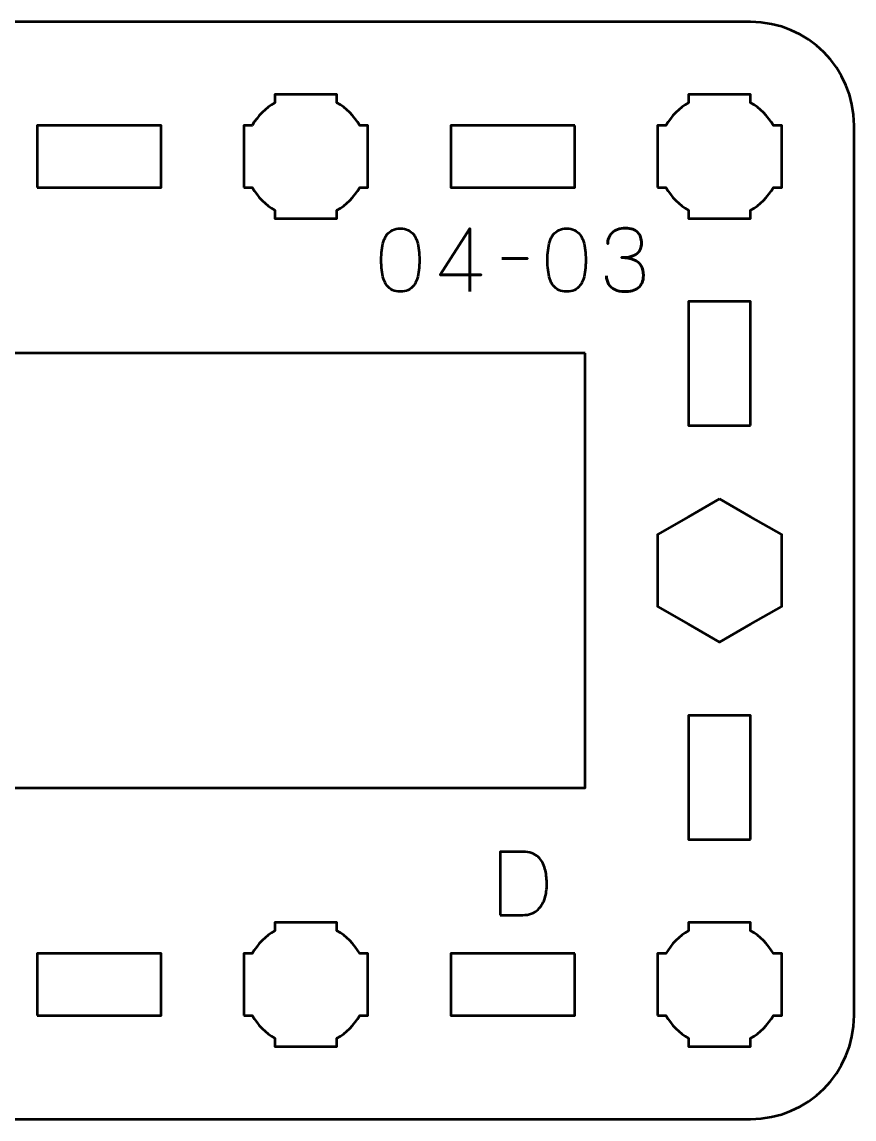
# Model space of a CAD drawing. Header units: centimetres. Extents: x -34.2 to 13.2, y -23.5 to -6.2.
# Drawn here: x -30.87 to -26.85, y -17.5 to -12.2 of the extents above; entities that cross this region are included whole.
import ezdxf

# ---------------------------------------------------------------- set-up
doc = ezdxf.new("R2010")
doc.units = ezdxf.units.CM
doc.header["$MEASUREMENT"] = 0
doc.layers.add('Layer 1', color=7, linetype='Continuous')

msp = doc.modelspace()

# ---------------------------------------------------------------- linework, layer by layer
at = {"layer": 'Layer 1', "lineweight": 53}
for points, knots in [([(-26.84993, -17.00009), (-26.85001, -17.27715), (-27.07308, -17.50003), (-27.35003, -17.50003), (-27.35003, -17.50003), (-30.11662, -17.50003), (-30.88324, -17.50003), (-33.64983, -17.50003), (-33.64983, -17.50003), (-33.92683, -17.50003), (-34.14993, -17.27694), (-34.14993, -16.99994), (-34.14993, -16.99994), (-34.14993, -16.99994), (-34.14993, -12.70008), (-34.14993, -12.70008), (-34.14993, -12.70008), (-34.14993, -12.42295), (-33.92683, -12.19999), (-33.64983, -12.19999), (-33.64983, -12.19999), (-30.88324, -12.19999), (-30.11662, -12.19999), (-27.35003, -12.19999), (-27.35003, -12.19999), (-27.07303, -12.19999), (-26.84993, -12.42308), (-26.84993, -12.70008), (-26.84993, -12.70008), (-26.84993, -12.70008), (-26.84993, -17.00009), (-26.84993, -17.00009)], [0, 0, 0, 0, 0.125, 0.125, 0.125, 0.125, 0.25, 0.25, 0.25, 0.25, 0.375, 0.375, 0.375, 0.375, 0.5, 0.5, 0.5, 0.5, 0.625, 0.625, 0.625, 0.625, 0.75, 0.75, 0.75, 0.75, 0.875, 0.875, 0.875, 0.875, 1, 1, 1, 1]), ([(-29.79988, -13.00008), (-29.79988, -13.00008), (-29.79988, -12.85156), (-29.79988, -12.85156), (-29.79988, -12.85156), (-29.79988, -12.85156), (-29.7999, -12.85001), (-29.7999, -12.85001), (-29.7999, -12.85001), (-29.7999, -12.85001), (-29.79988, -12.84846), (-29.79988, -12.84846), (-29.79988, -12.84846), (-29.79988, -12.84846), (-29.79988, -12.70008), (-29.79988, -12.70008), (-29.79988, -12.70008), (-29.79988, -12.70008), (-29.75979, -12.70008), (-29.75979, -12.70008), (-29.75979, -12.70008), (-29.73344, -12.65451), (-29.69544, -12.61653), (-29.64989, -12.59017), (-29.64989, -12.59017), (-29.64989, -12.59017), (-29.64989, -12.55008), (-29.64989, -12.55008), (-29.64989, -12.55008), (-29.64989, -12.55008), (-29.50584, -12.55008), (-29.50584, -12.55008), (-29.50584, -12.55008), (-29.50584, -12.55008), (-29.4999, -12.55002), (-29.4999, -12.55002), (-29.4999, -12.55002), (-29.4999, -12.55002), (-29.49396, -12.55008), (-29.49396, -12.55008), (-29.49396, -12.55008), (-29.49396, -12.55008), (-29.34989, -12.55008), (-29.34989, -12.55008), (-29.34989, -12.55008), (-29.34989, -12.55008), (-29.34989, -12.59015), (-29.34989, -12.59015), (-29.34989, -12.59015), (-29.30432, -12.61651), (-29.26633, -12.6545), (-29.23999, -12.70008), (-29.23999, -12.70008), (-29.23999, -12.70008), (-29.19989, -12.70008), (-29.19989, -12.70008), (-29.19989, -12.70008), (-29.19989, -12.70008), (-29.19989, -13.00008), (-29.19989, -13.00008), (-29.19989, -13.00008), (-29.19989, -13.00008), (-29.24008, -13.00008), (-29.24008, -13.00008), (-29.24008, -13.00008), (-29.26642, -13.04558), (-29.30438, -13.08352), (-29.34989, -13.10986), (-29.34989, -13.10986), (-29.34989, -13.10986), (-29.34989, -13.15007), (-29.34989, -13.15007), (-29.34989, -13.15007), (-29.34989, -13.15007), (-29.64989, -13.15007), (-29.64989, -13.15007), (-29.64989, -13.15007), (-29.64989, -13.15007), (-29.64989, -13.10984), (-29.64989, -13.10984), (-29.64989, -13.10984), (-29.69539, -13.0835), (-29.73335, -13.04557), (-29.75969, -13.00008), (-29.75969, -13.00008), (-29.75969, -13.00008), (-29.79988, -13.00008), (-29.79988, -13.00008)], [0, 0, 0, 0, 0.0454545, 0.0454545, 0.0454545, 0.0454545, 0.0909091, 0.0909091, 0.0909091, 0.0909091, 0.1363636, 0.1363636, 0.1363636, 0.1363636, 0.1818182, 0.1818182, 0.1818182, 0.1818182, 0.2272727, 0.2272727, 0.2272727, 0.2272727, 0.2727273, 0.2727273, 0.2727273, 0.2727273, 0.3181818, 0.3181818, 0.3181818, 0.3181818, 0.3636364, 0.3636364, 0.3636364, 0.3636364, 0.4090909, 0.4090909, 0.4090909, 0.4090909, 0.4545455, 0.4545455, 0.4545455, 0.4545455, 0.5, 0.5, 0.5, 0.5, 0.5454545, 0.5454545, 0.5454545, 0.5454545, 0.5909091, 0.5909091, 0.5909091, 0.5909091, 0.6363636, 0.6363636, 0.6363636, 0.6363636, 0.6818182, 0.6818182, 0.6818182, 0.6818182, 0.7272727, 0.7272727, 0.7272727, 0.7272727, 0.7727273, 0.7727273, 0.7727273, 0.7727273, 0.8181818, 0.8181818, 0.8181818, 0.8181818, 0.8636364, 0.8636364, 0.8636364, 0.8636364, 0.9090909, 0.9090909, 0.9090909, 0.9090909, 0.9545455, 0.9545455, 0.9545455, 0.9545455, 1, 1, 1, 1]), ([(-27.79988, -13.00008), (-27.79988, -13.00008), (-27.79988, -12.85156), (-27.79988, -12.85156), (-27.79988, -12.85156), (-27.79988, -12.85156), (-27.7999, -12.85001), (-27.7999, -12.85001), (-27.7999, -12.85001), (-27.7999, -12.85001), (-27.79988, -12.84846), (-27.79988, -12.84846), (-27.79988, -12.84846), (-27.79988, -12.84846), (-27.79988, -12.70008), (-27.79988, -12.70008), (-27.79988, -12.70008), (-27.79988, -12.70008), (-27.75979, -12.70008), (-27.75979, -12.70008), (-27.75979, -12.70008), (-27.73344, -12.65451), (-27.69544, -12.61653), (-27.64989, -12.59017), (-27.64989, -12.59017), (-27.64989, -12.59017), (-27.64989, -12.55008), (-27.64989, -12.55008), (-27.64989, -12.55008), (-27.64989, -12.55008), (-27.50584, -12.55008), (-27.50584, -12.55008), (-27.50584, -12.55008), (-27.50584, -12.55008), (-27.4999, -12.55002), (-27.4999, -12.55002), (-27.4999, -12.55002), (-27.4999, -12.55002), (-27.49396, -12.55008), (-27.49396, -12.55008), (-27.49396, -12.55008), (-27.49396, -12.55008), (-27.34989, -12.55008), (-27.34989, -12.55008), (-27.34989, -12.55008), (-27.34989, -12.55008), (-27.34989, -12.59015), (-27.34989, -12.59015), (-27.34989, -12.59015), (-27.30432, -12.61651), (-27.26633, -12.6545), (-27.23999, -12.70008), (-27.23999, -12.70008), (-27.23999, -12.70008), (-27.19989, -12.70008), (-27.19989, -12.70008), (-27.19989, -12.70008), (-27.19989, -12.70008), (-27.19989, -13.00008), (-27.19989, -13.00008), (-27.19989, -13.00008), (-27.19989, -13.00008), (-27.24008, -13.00008), (-27.24008, -13.00008), (-27.24008, -13.00008), (-27.26642, -13.04558), (-27.30438, -13.08352), (-27.34989, -13.10986), (-27.34989, -13.10986), (-27.34989, -13.10986), (-27.34989, -13.15007), (-27.34989, -13.15007), (-27.34989, -13.15007), (-27.34989, -13.15007), (-27.64989, -13.15007), (-27.64989, -13.15007), (-27.64989, -13.15007), (-27.64989, -13.15007), (-27.64989, -13.10984), (-27.64989, -13.10984), (-27.64989, -13.10984), (-27.69539, -13.0835), (-27.73335, -13.04557), (-27.75969, -13.00008), (-27.75969, -13.00008), (-27.75969, -13.00008), (-27.79988, -13.00008), (-27.79988, -13.00008)], [0, 0, 0, 0, 0.0454545, 0.0454545, 0.0454545, 0.0454545, 0.0909091, 0.0909091, 0.0909091, 0.0909091, 0.1363636, 0.1363636, 0.1363636, 0.1363636, 0.1818182, 0.1818182, 0.1818182, 0.1818182, 0.2272727, 0.2272727, 0.2272727, 0.2272727, 0.2727273, 0.2727273, 0.2727273, 0.2727273, 0.3181818, 0.3181818, 0.3181818, 0.3181818, 0.3636364, 0.3636364, 0.3636364, 0.3636364, 0.4090909, 0.4090909, 0.4090909, 0.4090909, 0.4545455, 0.4545455, 0.4545455, 0.4545455, 0.5, 0.5, 0.5, 0.5, 0.5454545, 0.5454545, 0.5454545, 0.5454545, 0.5909091, 0.5909091, 0.5909091, 0.5909091, 0.6363636, 0.6363636, 0.6363636, 0.6363636, 0.6818182, 0.6818182, 0.6818182, 0.6818182, 0.7272727, 0.7272727, 0.7272727, 0.7272727, 0.7727273, 0.7727273, 0.7727273, 0.7727273, 0.8181818, 0.8181818, 0.8181818, 0.8181818, 0.8636364, 0.8636364, 0.8636364, 0.8636364, 0.9090909, 0.9090909, 0.9090909, 0.9090909, 0.9545455, 0.9545455, 0.9545455, 0.9545455, 1, 1, 1, 1]), ([(-30.79988, -13.00008), (-30.79988, -13.00008), (-30.79988, -12.70008), (-30.79988, -12.70008), (-30.79988, -12.70008), (-30.79988, -12.70008), (-30.19989, -12.70008), (-30.19989, -12.70008), (-30.19989, -12.70008), (-30.19989, -12.70008), (-30.19989, -13.00008), (-30.19989, -13.00008), (-30.19989, -13.00008), (-30.19989, -13.00008), (-30.79988, -13.00008), (-30.79988, -13.00008)], [0, 0, 0, 0, 0.25, 0.25, 0.25, 0.25, 0.5, 0.5, 0.5, 0.5, 0.75, 0.75, 0.75, 0.75, 1, 1, 1, 1]), ([(-28.19998, -12.70008), (-28.19998, -12.70008), (-28.19998, -13.00009), (-28.19998, -13.00009), (-28.19998, -13.00009), (-28.19998, -13.00009), (-28.79997, -13.00009), (-28.79997, -13.00009), (-28.79997, -13.00009), (-28.79997, -13.00009), (-28.79997, -12.70008), (-28.79997, -12.70008), (-28.79997, -12.70008), (-28.79997, -12.70008), (-28.19998, -12.70008), (-28.19998, -12.70008)], [0, 0, 0, 0, 0.25, 0.25, 0.25, 0.25, 0.5, 0.5, 0.5, 0.5, 0.75, 0.75, 0.75, 0.75, 1, 1, 1, 1]), ([(-27.34998, -14.15008), (-27.34998, -14.15008), (-27.64999, -14.15008), (-27.64999, -14.15008), (-27.64999, -14.15008), (-27.64999, -14.15008), (-27.64999, -13.55009), (-27.64999, -13.55009), (-27.64999, -13.55009), (-27.64999, -13.55009), (-27.34998, -13.55009), (-27.34998, -13.55009), (-27.34998, -13.55009), (-27.34998, -13.55009), (-27.34998, -14.15008), (-27.34998, -14.15008)], [0, 0, 0, 0, 0.25, 0.25, 0.25, 0.25, 0.5, 0.5, 0.5, 0.5, 0.75, 0.75, 0.75, 0.75, 1, 1, 1, 1]), ([(-28.14993, -13.80002), (-28.14993, -15.05018), (-28.14993, -14.64982), (-28.14993, -15.90001), (-28.14993, -15.90001), (-30.06697, -15.9), (-30.91141, -15.89999), (-32.84993, -15.9), (-32.84993, -15.9), (-32.84993, -15.02283), (-32.84993, -14.67719), (-32.84993, -13.80001), (-32.84993, -13.80001), (-30.94845, -13.80001), (-30.03976, -13.80002), (-28.14993, -13.80002)], [0, 0, 0, 0, 0.25, 0.25, 0.25, 0.25, 0.5, 0.5, 0.5, 0.5, 0.75, 0.75, 0.75, 0.75, 1, 1, 1, 1]), ([(-27.49994, -14.50363), (-27.49994, -14.50363), (-27.34993, -14.59023), (-27.34993, -14.59023), (-27.34993, -14.59023), (-27.34993, -14.59023), (-27.19994, -14.67683), (-27.19994, -14.67683), (-27.19994, -14.67683), (-27.19994, -14.67683), (-27.19994, -14.85004), (-27.19994, -14.85004), (-27.19994, -14.85004), (-27.19994, -14.85004), (-27.19994, -15.02325), (-27.19994, -15.02325), (-27.19994, -15.02325), (-27.19994, -15.02325), (-27.34993, -15.10985), (-27.34993, -15.10985), (-27.34993, -15.10985), (-27.34993, -15.10985), (-27.49994, -15.19645), (-27.49994, -15.19645), (-27.49994, -15.19645), (-27.49994, -15.19645), (-27.64995, -15.10985), (-27.64995, -15.10985), (-27.64995, -15.10985), (-27.64995, -15.10985), (-27.79994, -15.02325), (-27.79994, -15.02325), (-27.79994, -15.02325), (-27.79994, -15.02325), (-27.79994, -14.85004), (-27.79994, -14.85004), (-27.79994, -14.85004), (-27.79994, -14.85004), (-27.79994, -14.67683), (-27.79994, -14.67683), (-27.79994, -14.67683), (-27.79994, -14.67683), (-27.64995, -14.59023), (-27.64995, -14.59023), (-27.64995, -14.59023), (-27.64995, -14.59023), (-27.49994, -14.50363), (-27.49994, -14.50363)], [0, 0, 0, 0, 0.0833333, 0.0833333, 0.0833333, 0.0833333, 0.1666667, 0.1666667, 0.1666667, 0.1666667, 0.25, 0.25, 0.25, 0.25, 0.3333333, 0.3333333, 0.3333333, 0.3333333, 0.4166667, 0.4166667, 0.4166667, 0.4166667, 0.5, 0.5, 0.5, 0.5, 0.5833333, 0.5833333, 0.5833333, 0.5833333, 0.6666667, 0.6666667, 0.6666667, 0.6666667, 0.75, 0.75, 0.75, 0.75, 0.8333333, 0.8333333, 0.8333333, 0.8333333, 0.9166667, 0.9166667, 0.9166667, 0.9166667, 1, 1, 1, 1]), ([(-27.34998, -16.15008), (-27.34998, -16.15008), (-27.64999, -16.15008), (-27.64999, -16.15008), (-27.64999, -16.15008), (-27.64999, -16.15008), (-27.64999, -15.55009), (-27.64999, -15.55009), (-27.64999, -15.55009), (-27.64999, -15.55009), (-27.34998, -15.55009), (-27.34998, -15.55009), (-27.34998, -15.55009), (-27.34998, -15.55009), (-27.34998, -16.15008), (-27.34998, -16.15008)], [0, 0, 0, 0, 0.25, 0.25, 0.25, 0.25, 0.5, 0.5, 0.5, 0.5, 0.75, 0.75, 0.75, 0.75, 1, 1, 1, 1]), ([(-29.79988, -17.00008), (-29.79988, -17.00008), (-29.79988, -16.85156), (-29.79988, -16.85156), (-29.79988, -16.85156), (-29.79988, -16.85156), (-29.7999, -16.85001), (-29.7999, -16.85001), (-29.7999, -16.85001), (-29.7999, -16.85001), (-29.79988, -16.84846), (-29.79988, -16.84846), (-29.79988, -16.84846), (-29.79988, -16.84846), (-29.79988, -16.70008), (-29.79988, -16.70008), (-29.79988, -16.70008), (-29.79988, -16.70008), (-29.75979, -16.70008), (-29.75979, -16.70008), (-29.75979, -16.70008), (-29.73344, -16.65451), (-29.69544, -16.61653), (-29.64989, -16.59017), (-29.64989, -16.59017), (-29.64989, -16.59017), (-29.64989, -16.55008), (-29.64989, -16.55008), (-29.64989, -16.55008), (-29.64989, -16.55008), (-29.50584, -16.55008), (-29.50584, -16.55008), (-29.50584, -16.55008), (-29.50584, -16.55008), (-29.4999, -16.55002), (-29.4999, -16.55002), (-29.4999, -16.55002), (-29.4999, -16.55002), (-29.49396, -16.55008), (-29.49396, -16.55008), (-29.49396, -16.55008), (-29.49396, -16.55008), (-29.34989, -16.55008), (-29.34989, -16.55008), (-29.34989, -16.55008), (-29.34989, -16.55008), (-29.34989, -16.59015), (-29.34989, -16.59015), (-29.34989, -16.59015), (-29.30432, -16.61651), (-29.26633, -16.6545), (-29.23999, -16.70008), (-29.23999, -16.70008), (-29.23999, -16.70008), (-29.19989, -16.70008), (-29.19989, -16.70008), (-29.19989, -16.70008), (-29.19989, -16.70008), (-29.19989, -17.00008), (-29.19989, -17.00008), (-29.19989, -17.00008), (-29.19989, -17.00008), (-29.24008, -17.00008), (-29.24008, -17.00008), (-29.24008, -17.00008), (-29.26642, -17.04558), (-29.30438, -17.08352), (-29.34989, -17.10986), (-29.34989, -17.10986), (-29.34989, -17.10986), (-29.34989, -17.15007), (-29.34989, -17.15007), (-29.34989, -17.15007), (-29.34989, -17.15007), (-29.64989, -17.15007), (-29.64989, -17.15007), (-29.64989, -17.15007), (-29.64989, -17.15007), (-29.64989, -17.10984), (-29.64989, -17.10984), (-29.64989, -17.10984), (-29.69539, -17.0835), (-29.73335, -17.04557), (-29.75969, -17.00008), (-29.75969, -17.00008), (-29.75969, -17.00008), (-29.79988, -17.00008), (-29.79988, -17.00008)], [0, 0, 0, 0, 0.0454545, 0.0454545, 0.0454545, 0.0454545, 0.0909091, 0.0909091, 0.0909091, 0.0909091, 0.1363636, 0.1363636, 0.1363636, 0.1363636, 0.1818182, 0.1818182, 0.1818182, 0.1818182, 0.2272727, 0.2272727, 0.2272727, 0.2272727, 0.2727273, 0.2727273, 0.2727273, 0.2727273, 0.3181818, 0.3181818, 0.3181818, 0.3181818, 0.3636364, 0.3636364, 0.3636364, 0.3636364, 0.4090909, 0.4090909, 0.4090909, 0.4090909, 0.4545455, 0.4545455, 0.4545455, 0.4545455, 0.5, 0.5, 0.5, 0.5, 0.5454545, 0.5454545, 0.5454545, 0.5454545, 0.5909091, 0.5909091, 0.5909091, 0.5909091, 0.6363636, 0.6363636, 0.6363636, 0.6363636, 0.6818182, 0.6818182, 0.6818182, 0.6818182, 0.7272727, 0.7272727, 0.7272727, 0.7272727, 0.7727273, 0.7727273, 0.7727273, 0.7727273, 0.8181818, 0.8181818, 0.8181818, 0.8181818, 0.8636364, 0.8636364, 0.8636364, 0.8636364, 0.9090909, 0.9090909, 0.9090909, 0.9090909, 0.9545455, 0.9545455, 0.9545455, 0.9545455, 1, 1, 1, 1]), ([(-27.79988, -17.00008), (-27.79988, -17.00008), (-27.79988, -16.85156), (-27.79988, -16.85156), (-27.79988, -16.85156), (-27.79988, -16.85156), (-27.7999, -16.85001), (-27.7999, -16.85001), (-27.7999, -16.85001), (-27.7999, -16.85001), (-27.79988, -16.84846), (-27.79988, -16.84846), (-27.79988, -16.84846), (-27.79988, -16.84846), (-27.79988, -16.70008), (-27.79988, -16.70008), (-27.79988, -16.70008), (-27.79988, -16.70008), (-27.75979, -16.70008), (-27.75979, -16.70008), (-27.75979, -16.70008), (-27.73344, -16.65451), (-27.69544, -16.61653), (-27.64989, -16.59017), (-27.64989, -16.59017), (-27.64989, -16.59017), (-27.64989, -16.55008), (-27.64989, -16.55008), (-27.64989, -16.55008), (-27.64989, -16.55008), (-27.50584, -16.55008), (-27.50584, -16.55008), (-27.50584, -16.55008), (-27.50584, -16.55008), (-27.4999, -16.55002), (-27.4999, -16.55002), (-27.4999, -16.55002), (-27.4999, -16.55002), (-27.49396, -16.55008), (-27.49396, -16.55008), (-27.49396, -16.55008), (-27.49396, -16.55008), (-27.34989, -16.55008), (-27.34989, -16.55008), (-27.34989, -16.55008), (-27.34989, -16.55008), (-27.34989, -16.59015), (-27.34989, -16.59015), (-27.34989, -16.59015), (-27.30432, -16.61651), (-27.26633, -16.6545), (-27.23999, -16.70008), (-27.23999, -16.70008), (-27.23999, -16.70008), (-27.19989, -16.70008), (-27.19989, -16.70008), (-27.19989, -16.70008), (-27.19989, -16.70008), (-27.19989, -17.00008), (-27.19989, -17.00008), (-27.19989, -17.00008), (-27.19989, -17.00008), (-27.24008, -17.00008), (-27.24008, -17.00008), (-27.24008, -17.00008), (-27.26642, -17.04558), (-27.30438, -17.08352), (-27.34989, -17.10986), (-27.34989, -17.10986), (-27.34989, -17.10986), (-27.34989, -17.15007), (-27.34989, -17.15007), (-27.34989, -17.15007), (-27.34989, -17.15007), (-27.64989, -17.15007), (-27.64989, -17.15007), (-27.64989, -17.15007), (-27.64989, -17.15007), (-27.64989, -17.10984), (-27.64989, -17.10984), (-27.64989, -17.10984), (-27.69539, -17.0835), (-27.73335, -17.04557), (-27.75969, -17.00008), (-27.75969, -17.00008), (-27.75969, -17.00008), (-27.79988, -17.00008), (-27.79988, -17.00008)], [0, 0, 0, 0, 0.0454545, 0.0454545, 0.0454545, 0.0454545, 0.0909091, 0.0909091, 0.0909091, 0.0909091, 0.1363636, 0.1363636, 0.1363636, 0.1363636, 0.1818182, 0.1818182, 0.1818182, 0.1818182, 0.2272727, 0.2272727, 0.2272727, 0.2272727, 0.2727273, 0.2727273, 0.2727273, 0.2727273, 0.3181818, 0.3181818, 0.3181818, 0.3181818, 0.3636364, 0.3636364, 0.3636364, 0.3636364, 0.4090909, 0.4090909, 0.4090909, 0.4090909, 0.4545455, 0.4545455, 0.4545455, 0.4545455, 0.5, 0.5, 0.5, 0.5, 0.5454545, 0.5454545, 0.5454545, 0.5454545, 0.5909091, 0.5909091, 0.5909091, 0.5909091, 0.6363636, 0.6363636, 0.6363636, 0.6363636, 0.6818182, 0.6818182, 0.6818182, 0.6818182, 0.7272727, 0.7272727, 0.7272727, 0.7272727, 0.7727273, 0.7727273, 0.7727273, 0.7727273, 0.8181818, 0.8181818, 0.8181818, 0.8181818, 0.8636364, 0.8636364, 0.8636364, 0.8636364, 0.9090909, 0.9090909, 0.9090909, 0.9090909, 0.9545455, 0.9545455, 0.9545455, 0.9545455, 1, 1, 1, 1]), ([(-30.79988, -17.00008), (-30.79988, -17.00008), (-30.79988, -16.70008), (-30.79988, -16.70008), (-30.79988, -16.70008), (-30.79988, -16.70008), (-30.19989, -16.70008), (-30.19989, -16.70008), (-30.19989, -16.70008), (-30.19989, -16.70008), (-30.19989, -17.00008), (-30.19989, -17.00008), (-30.19989, -17.00008), (-30.19989, -17.00008), (-30.79988, -17.00008), (-30.79988, -17.00008)], [0, 0, 0, 0, 0.25, 0.25, 0.25, 0.25, 0.5, 0.5, 0.5, 0.5, 0.75, 0.75, 0.75, 0.75, 1, 1, 1, 1]), ([(-28.19998, -16.70008), (-28.19998, -16.70008), (-28.19998, -17.00009), (-28.19998, -17.00009), (-28.19998, -17.00009), (-28.19998, -17.00009), (-28.79997, -17.00009), (-28.79997, -17.00009), (-28.79997, -17.00009), (-28.79997, -17.00009), (-28.79997, -16.70008), (-28.79997, -16.70008), (-28.79997, -16.70008), (-28.79997, -16.70008), (-28.19998, -16.70008), (-28.19998, -16.70008)], [0, 0, 0, 0, 0.25, 0.25, 0.25, 0.25, 0.5, 0.5, 0.5, 0.5, 0.75, 0.75, 0.75, 0.75, 1, 1, 1, 1])]:
    msp.add_open_spline(points, degree=3, knots=knots, dxfattribs=at)
at = {"layer": 'Layer 1', "color": 5, "lineweight": 53}
for points, knots in [([(-28.04701, -13.42623), (-28.04694, -13.44147), (-28.04341, -13.45473), (-28.03643, -13.46623), (-28.03643, -13.46623), (-28.02944, -13.47766), (-28.01949, -13.48662), (-28.00651, -13.49304), (-28.00651, -13.49304), (-27.99353, -13.49946), (-27.97794, -13.50271), (-27.9598, -13.50285), (-27.9598, -13.50285), (-27.94619, -13.50285), (-27.93384, -13.50144), (-27.92262, -13.49848), (-27.92262, -13.49848), (-27.91147, -13.49551), (-27.90188, -13.49093), (-27.89376, -13.48465), (-27.89376, -13.48465), (-27.88565, -13.47837), (-27.87944, -13.47025), (-27.875, -13.46038), (-27.875, -13.46038), (-27.87062, -13.45043), (-27.86844, -13.4385), (-27.86837, -13.42453), (-27.86837, -13.42453), (-27.86829, -13.40591), (-27.8721, -13.39017), (-27.87965, -13.3774), (-27.87965, -13.3774), (-27.8872, -13.36463), (-27.89892, -13.35504), (-27.91465, -13.34848), (-27.91465, -13.34848), (-27.93038, -13.34191), (-27.95056, -13.3386), (-27.97504, -13.3386), (-27.97504, -13.3386), (-27.95677, -13.33867), (-27.94146, -13.33698), (-27.92897, -13.33352), (-27.92897, -13.33352), (-27.91655, -13.33006), (-27.90661, -13.32519), (-27.89913, -13.31884), (-27.89913, -13.31884), (-27.89165, -13.31256), (-27.88622, -13.30508), (-27.88297, -13.29648), (-27.88297, -13.29648), (-27.87965, -13.28794), (-27.87803, -13.27856), (-27.8781, -13.26833), (-27.8781, -13.26833), (-27.87803, -13.25809), (-27.87944, -13.24864), (-27.88226, -13.23989), (-27.88226, -13.23989), (-27.88502, -13.23114), (-27.88953, -13.22345), (-27.89567, -13.21689), (-27.89567, -13.21689), (-27.90181, -13.21033), (-27.90992, -13.20518), (-27.91987, -13.20151), (-27.91987, -13.20151), (-27.92989, -13.19784), (-27.9421, -13.19601), (-27.95642, -13.19594), (-27.95642, -13.19594), (-27.97067, -13.19601), (-27.98316, -13.19812), (-27.99374, -13.20222), (-27.99374, -13.20222), (-28.0044, -13.20631), (-28.01314, -13.21188), (-28.0202, -13.21901), (-28.0202, -13.21901), (-28.02718, -13.22613), (-28.03241, -13.23425), (-28.03586, -13.24342), (-28.03586, -13.24342), (-28.03939, -13.25259), (-28.04108, -13.26233), (-28.04108, -13.27256), (-28.04108, -13.27256), (-28.04108, -13.26233), (-28.03939, -13.25259), (-28.03586, -13.24342), (-28.03586, -13.24342), (-28.03241, -13.23425), (-28.02718, -13.22613), (-28.0202, -13.21901), (-28.0202, -13.21901), (-28.01314, -13.21188), (-28.0044, -13.20631), (-27.99374, -13.20222), (-27.99374, -13.20222), (-27.98316, -13.19812), (-27.97067, -13.19601), (-27.95642, -13.19594), (-27.95642, -13.19594), (-27.9421, -13.19601), (-27.92989, -13.19784), (-27.91987, -13.20151), (-27.91987, -13.20151), (-27.90992, -13.20518), (-27.90181, -13.21033), (-27.89567, -13.21689), (-27.89567, -13.21689), (-27.88953, -13.22345), (-27.88502, -13.23114), (-27.88226, -13.23989), (-27.88226, -13.23989), (-27.87944, -13.24864), (-27.87803, -13.25809), (-27.8781, -13.26833), (-27.8781, -13.26833), (-27.87803, -13.27856), (-27.87965, -13.28794), (-27.88297, -13.29648), (-27.88297, -13.29648), (-27.88622, -13.30508), (-27.89165, -13.31256), (-27.89913, -13.31884), (-27.89913, -13.31884), (-27.90661, -13.32519), (-27.91655, -13.33006), (-27.92897, -13.33352), (-27.92897, -13.33352), (-27.94146, -13.33698), (-27.95677, -13.33867), (-27.97504, -13.3386), (-27.97504, -13.3386), (-27.95056, -13.3386), (-27.93038, -13.34191), (-27.91465, -13.34848), (-27.91465, -13.34848), (-27.89892, -13.35504), (-27.8872, -13.36463), (-27.87965, -13.3774), (-27.87965, -13.3774), (-27.8721, -13.39017), (-27.86829, -13.40591), (-27.86837, -13.42453), (-27.86837, -13.42453), (-27.86844, -13.4385), (-27.87062, -13.45043), (-27.875, -13.46038), (-27.875, -13.46038), (-27.87944, -13.47025), (-27.88565, -13.47837), (-27.89376, -13.48465), (-27.89376, -13.48465), (-27.90188, -13.49093), (-27.91147, -13.49551), (-27.92262, -13.49848), (-27.92262, -13.49848), (-27.93384, -13.50144), (-27.94619, -13.50285), (-27.9598, -13.50285), (-27.9598, -13.50285), (-27.97794, -13.50271), (-27.99353, -13.49946), (-28.00651, -13.49304), (-28.00651, -13.49304), (-28.01949, -13.48662), (-28.02944, -13.47766), (-28.03643, -13.46623), (-28.03643, -13.46623), (-28.04341, -13.45473), (-28.04694, -13.44147), (-28.04701, -13.42623)], [0, 0, 0, 0, 0.0227273, 0.0227273, 0.0227273, 0.0227273, 0.0454545, 0.0454545, 0.0454545, 0.0454545, 0.0681818, 0.0681818, 0.0681818, 0.0681818, 0.0909091, 0.0909091, 0.0909091, 0.0909091, 0.1136364, 0.1136364, 0.1136364, 0.1136364, 0.1363636, 0.1363636, 0.1363636, 0.1363636, 0.1590909, 0.1590909, 0.1590909, 0.1590909, 0.1818182, 0.1818182, 0.1818182, 0.1818182, 0.2045455, 0.2045455, 0.2045455, 0.2045455, 0.2272727, 0.2272727, 0.2272727, 0.2272727, 0.25, 0.25, 0.25, 0.25, 0.2727273, 0.2727273, 0.2727273, 0.2727273, 0.2954545, 0.2954545, 0.2954545, 0.2954545, 0.3181818, 0.3181818, 0.3181818, 0.3181818, 0.3409091, 0.3409091, 0.3409091, 0.3409091, 0.3636364, 0.3636364, 0.3636364, 0.3636364, 0.3863636, 0.3863636, 0.3863636, 0.3863636, 0.4090909, 0.4090909, 0.4090909, 0.4090909, 0.4318182, 0.4318182, 0.4318182, 0.4318182, 0.4545455, 0.4545455, 0.4545455, 0.4545455, 0.4772727, 0.4772727, 0.4772727, 0.4772727, 0.5, 0.5, 0.5, 0.5, 0.5227273, 0.5227273, 0.5227273, 0.5227273, 0.5454545, 0.5454545, 0.5454545, 0.5454545, 0.5681818, 0.5681818, 0.5681818, 0.5681818, 0.5909091, 0.5909091, 0.5909091, 0.5909091, 0.6136364, 0.6136364, 0.6136364, 0.6136364, 0.6363636, 0.6363636, 0.6363636, 0.6363636, 0.6590909, 0.6590909, 0.6590909, 0.6590909, 0.6818182, 0.6818182, 0.6818182, 0.6818182, 0.7045455, 0.7045455, 0.7045455, 0.7045455, 0.7272727, 0.7272727, 0.7272727, 0.7272727, 0.75, 0.75, 0.75, 0.75, 0.7727273, 0.7727273, 0.7727273, 0.7727273, 0.7954545, 0.7954545, 0.7954545, 0.7954545, 0.8181818, 0.8181818, 0.8181818, 0.8181818, 0.8409091, 0.8409091, 0.8409091, 0.8409091, 0.8636364, 0.8636364, 0.8636364, 0.8636364, 0.8863636, 0.8863636, 0.8863636, 0.8863636, 0.9090909, 0.9090909, 0.9090909, 0.9090909, 0.9318182, 0.9318182, 0.9318182, 0.9318182, 0.9545455, 0.9545455, 0.9545455, 0.9545455, 0.9772727, 0.9772727, 0.9772727, 0.9772727, 1, 1, 1, 1]), ([(-29.04352, -13.50285), (-29.02871, -13.50278), (-29.01594, -13.50017), (-29.00528, -13.49509), (-29.00528, -13.49509), (-28.9947, -13.49001), (-28.98588, -13.48274), (-28.97883, -13.4735), (-28.97883, -13.4735), (-28.97184, -13.46419), (-28.96634, -13.45318), (-28.96225, -13.44048), (-28.96225, -13.44048), (-28.95822, -13.42778), (-28.95533, -13.41388), (-28.95371, -13.39864), (-28.95371, -13.39864), (-28.95201, -13.3834), (-28.95117, -13.36738), (-28.95124, -13.35045), (-28.95124, -13.35045), (-28.95117, -13.33359), (-28.95201, -13.31757), (-28.95371, -13.3024), (-28.95371, -13.3024), (-28.95533, -13.28723), (-28.95822, -13.27326), (-28.96225, -13.26056), (-28.96225, -13.26056), (-28.96634, -13.24793), (-28.97184, -13.23693), (-28.97883, -13.22754), (-28.97883, -13.22754), (-28.98588, -13.21823), (-28.9947, -13.21096), (-29.00528, -13.20588), (-29.00528, -13.20588), (-29.01594, -13.20073), (-29.02871, -13.19812), (-29.04352, -13.19805), (-29.04352, -13.19805), (-29.05834, -13.19812), (-29.07111, -13.20073), (-29.08177, -13.20588), (-29.08177, -13.20588), (-29.09235, -13.21096), (-29.10117, -13.21823), (-29.10822, -13.22754), (-29.10822, -13.22754), (-29.11521, -13.23693), (-29.12071, -13.24793), (-29.1248, -13.26056), (-29.1248, -13.26056), (-29.12883, -13.27326), (-29.13172, -13.28723), (-29.13334, -13.3024), (-29.13334, -13.3024), (-29.13503, -13.31757), (-29.13588, -13.33359), (-29.13581, -13.35045), (-29.13581, -13.35045), (-29.13588, -13.36738), (-29.13503, -13.3834), (-29.13334, -13.39864), (-29.13334, -13.39864), (-29.13172, -13.41388), (-29.12883, -13.42778), (-29.1248, -13.44048), (-29.1248, -13.44048), (-29.12071, -13.45318), (-29.11521, -13.46419), (-29.10822, -13.4735), (-29.10822, -13.4735), (-29.10117, -13.48274), (-29.09235, -13.49001), (-29.08177, -13.49509), (-29.08177, -13.49509), (-29.07111, -13.50017), (-29.05834, -13.50278), (-29.04352, -13.50285)], [0, 0, 0, 0, 0.05, 0.05, 0.05, 0.05, 0.1, 0.1, 0.1, 0.1, 0.15, 0.15, 0.15, 0.15, 0.2, 0.2, 0.2, 0.2, 0.25, 0.25, 0.25, 0.25, 0.3, 0.3, 0.3, 0.3, 0.35, 0.35, 0.35, 0.35, 0.4, 0.4, 0.4, 0.4, 0.45, 0.45, 0.45, 0.45, 0.5, 0.5, 0.5, 0.5, 0.55, 0.55, 0.55, 0.55, 0.6, 0.6, 0.6, 0.6, 0.65, 0.65, 0.65, 0.65, 0.7, 0.7, 0.7, 0.7, 0.75, 0.75, 0.75, 0.75, 0.8, 0.8, 0.8, 0.8, 0.85, 0.85, 0.85, 0.85, 0.9, 0.9, 0.9, 0.9, 0.95, 0.95, 0.95, 0.95, 1, 1, 1, 1]), ([(-29.04352, -13.50285), (-29.02871, -13.50278), (-29.01594, -13.50017), (-29.00528, -13.49509), (-29.00528, -13.49509), (-28.9947, -13.49001), (-28.98588, -13.48274), (-28.97883, -13.4735), (-28.97883, -13.4735), (-28.97184, -13.46419), (-28.96634, -13.45318), (-28.96225, -13.44048), (-28.96225, -13.44048), (-28.95822, -13.42778), (-28.95533, -13.41388), (-28.95371, -13.39864), (-28.95371, -13.39864), (-28.95201, -13.3834), (-28.95117, -13.36738), (-28.95124, -13.35045), (-28.95124, -13.35045), (-28.95117, -13.33359), (-28.95201, -13.31757), (-28.95371, -13.3024), (-28.95371, -13.3024), (-28.95533, -13.28723), (-28.95822, -13.27326), (-28.96225, -13.26056), (-28.96225, -13.26056), (-28.96634, -13.24793), (-28.97184, -13.23693), (-28.97883, -13.22754), (-28.97883, -13.22754), (-28.98588, -13.21823), (-28.9947, -13.21096), (-29.00528, -13.20588), (-29.00528, -13.20588), (-29.01594, -13.20073), (-29.02871, -13.19812), (-29.04352, -13.19805), (-29.04352, -13.19805), (-29.05834, -13.19812), (-29.07111, -13.20073), (-29.08177, -13.20588), (-29.08177, -13.20588), (-29.09235, -13.21096), (-29.10117, -13.21823), (-29.10822, -13.22754), (-29.10822, -13.22754), (-29.11521, -13.23693), (-29.12071, -13.24793), (-29.1248, -13.26056), (-29.1248, -13.26056), (-29.12883, -13.27326), (-29.13172, -13.28723), (-29.13334, -13.3024), (-29.13334, -13.3024), (-29.13503, -13.31757), (-29.13588, -13.33359), (-29.13581, -13.35045), (-29.13581, -13.35045), (-29.13588, -13.36738), (-29.13503, -13.3834), (-29.13334, -13.39864), (-29.13334, -13.39864), (-29.13172, -13.41388), (-29.12883, -13.42778), (-29.1248, -13.44048), (-29.1248, -13.44048), (-29.12071, -13.45318), (-29.11521, -13.46419), (-29.10822, -13.4735), (-29.10822, -13.4735), (-29.10117, -13.48274), (-29.09235, -13.49001), (-29.08177, -13.49509), (-29.08177, -13.49509), (-29.07111, -13.50017), (-29.05834, -13.50278), (-29.04352, -13.50285)], [0, 0, 0, 0, 0.05, 0.05, 0.05, 0.05, 0.1, 0.1, 0.1, 0.1, 0.15, 0.15, 0.15, 0.15, 0.2, 0.2, 0.2, 0.2, 0.25, 0.25, 0.25, 0.25, 0.3, 0.3, 0.3, 0.3, 0.35, 0.35, 0.35, 0.35, 0.4, 0.4, 0.4, 0.4, 0.45, 0.45, 0.45, 0.45, 0.5, 0.5, 0.5, 0.5, 0.55, 0.55, 0.55, 0.55, 0.6, 0.6, 0.6, 0.6, 0.65, 0.65, 0.65, 0.65, 0.7, 0.7, 0.7, 0.7, 0.75, 0.75, 0.75, 0.75, 0.8, 0.8, 0.8, 0.8, 0.85, 0.85, 0.85, 0.85, 0.9, 0.9, 0.9, 0.9, 0.95, 0.95, 0.95, 0.95, 1, 1, 1, 1]), ([(-28.70698, -13.50285), (-28.70698, -13.50285), (-28.70698, -13.19763), (-28.70698, -13.19763), (-28.70698, -13.19763), (-28.70698, -13.19763), (-28.85091, -13.42157), (-28.85091, -13.42157), (-28.85091, -13.42157), (-28.85091, -13.42157), (-28.65279, -13.42157), (-28.65279, -13.42157), (-28.65279, -13.42157), (-28.65279, -13.42157), (-28.85091, -13.42157), (-28.85091, -13.42157), (-28.85091, -13.42157), (-28.85091, -13.42157), (-28.70698, -13.19763), (-28.70698, -13.19763), (-28.70698, -13.19763), (-28.70698, -13.19763), (-28.70698, -13.50285), (-28.70698, -13.50285)], [0, 0, 0, 0, 0.1666667, 0.1666667, 0.1666667, 0.1666667, 0.3333333, 0.3333333, 0.3333333, 0.3333333, 0.5, 0.5, 0.5, 0.5, 0.6666667, 0.6666667, 0.6666667, 0.6666667, 0.8333333, 0.8333333, 0.8333333, 0.8333333, 1, 1, 1, 1]), ([(-28.23962, -13.50285), (-28.22481, -13.50278), (-28.21204, -13.50017), (-28.20138, -13.49509), (-28.20138, -13.49509), (-28.1908, -13.49001), (-28.18198, -13.48274), (-28.17493, -13.4735), (-28.17493, -13.4735), (-28.16794, -13.46419), (-28.16244, -13.45318), (-28.15835, -13.44048), (-28.15835, -13.44048), (-28.15432, -13.42778), (-28.15143, -13.41388), (-28.14981, -13.39864), (-28.14981, -13.39864), (-28.14811, -13.3834), (-28.14727, -13.36738), (-28.14734, -13.35045), (-28.14734, -13.35045), (-28.14727, -13.33359), (-28.14811, -13.31757), (-28.14981, -13.3024), (-28.14981, -13.3024), (-28.15143, -13.28723), (-28.15432, -13.27326), (-28.15835, -13.26056), (-28.15835, -13.26056), (-28.16244, -13.24793), (-28.16794, -13.23693), (-28.17493, -13.22754), (-28.17493, -13.22754), (-28.18198, -13.21823), (-28.1908, -13.21096), (-28.20138, -13.20588), (-28.20138, -13.20588), (-28.21204, -13.20073), (-28.22481, -13.19812), (-28.23962, -13.19805), (-28.23962, -13.19805), (-28.25444, -13.19812), (-28.26721, -13.20073), (-28.27787, -13.20588), (-28.27787, -13.20588), (-28.28845, -13.21096), (-28.29727, -13.21823), (-28.30432, -13.22754), (-28.30432, -13.22754), (-28.31131, -13.23693), (-28.31681, -13.24793), (-28.3209, -13.26056), (-28.3209, -13.26056), (-28.32493, -13.27326), (-28.32782, -13.28723), (-28.32944, -13.3024), (-28.32944, -13.3024), (-28.33113, -13.31757), (-28.33198, -13.33359), (-28.33191, -13.35045), (-28.33191, -13.35045), (-28.33198, -13.36738), (-28.33113, -13.3834), (-28.32944, -13.39864), (-28.32944, -13.39864), (-28.32782, -13.41388), (-28.32493, -13.42778), (-28.3209, -13.44048), (-28.3209, -13.44048), (-28.31681, -13.45318), (-28.31131, -13.46419), (-28.30432, -13.4735), (-28.30432, -13.4735), (-28.29727, -13.48274), (-28.28845, -13.49001), (-28.27787, -13.49509), (-28.27787, -13.49509), (-28.26721, -13.50017), (-28.25444, -13.50278), (-28.23962, -13.50285)], [0, 0, 0, 0, 0.05, 0.05, 0.05, 0.05, 0.1, 0.1, 0.1, 0.1, 0.15, 0.15, 0.15, 0.15, 0.2, 0.2, 0.2, 0.2, 0.25, 0.25, 0.25, 0.25, 0.3, 0.3, 0.3, 0.3, 0.35, 0.35, 0.35, 0.35, 0.4, 0.4, 0.4, 0.4, 0.45, 0.45, 0.45, 0.45, 0.5, 0.5, 0.5, 0.5, 0.55, 0.55, 0.55, 0.55, 0.6, 0.6, 0.6, 0.6, 0.65, 0.65, 0.65, 0.65, 0.7, 0.7, 0.7, 0.7, 0.75, 0.75, 0.75, 0.75, 0.8, 0.8, 0.8, 0.8, 0.85, 0.85, 0.85, 0.85, 0.9, 0.9, 0.9, 0.9, 0.95, 0.95, 0.95, 0.95, 1, 1, 1, 1]), ([(-28.23962, -13.50285), (-28.22481, -13.50278), (-28.21204, -13.50017), (-28.20138, -13.49509), (-28.20138, -13.49509), (-28.1908, -13.49001), (-28.18198, -13.48274), (-28.17493, -13.4735), (-28.17493, -13.4735), (-28.16794, -13.46419), (-28.16244, -13.45318), (-28.15835, -13.44048), (-28.15835, -13.44048), (-28.15432, -13.42778), (-28.15143, -13.41388), (-28.14981, -13.39864), (-28.14981, -13.39864), (-28.14811, -13.3834), (-28.14727, -13.36738), (-28.14734, -13.35045), (-28.14734, -13.35045), (-28.14727, -13.33359), (-28.14811, -13.31757), (-28.14981, -13.3024), (-28.14981, -13.3024), (-28.15143, -13.28723), (-28.15432, -13.27326), (-28.15835, -13.26056), (-28.15835, -13.26056), (-28.16244, -13.24793), (-28.16794, -13.23693), (-28.17493, -13.22754), (-28.17493, -13.22754), (-28.18198, -13.21823), (-28.1908, -13.21096), (-28.20138, -13.20588), (-28.20138, -13.20588), (-28.21204, -13.20073), (-28.22481, -13.19812), (-28.23962, -13.19805), (-28.23962, -13.19805), (-28.25444, -13.19812), (-28.26721, -13.20073), (-28.27787, -13.20588), (-28.27787, -13.20588), (-28.28845, -13.21096), (-28.29727, -13.21823), (-28.30432, -13.22754), (-28.30432, -13.22754), (-28.31131, -13.23693), (-28.31681, -13.24793), (-28.3209, -13.26056), (-28.3209, -13.26056), (-28.32493, -13.27326), (-28.32782, -13.28723), (-28.32944, -13.3024), (-28.32944, -13.3024), (-28.33113, -13.31757), (-28.33198, -13.33359), (-28.33191, -13.35045), (-28.33191, -13.35045), (-28.33198, -13.36738), (-28.33113, -13.3834), (-28.32944, -13.39864), (-28.32944, -13.39864), (-28.32782, -13.41388), (-28.32493, -13.42778), (-28.3209, -13.44048), (-28.3209, -13.44048), (-28.31681, -13.45318), (-28.31131, -13.46419), (-28.30432, -13.4735), (-28.30432, -13.4735), (-28.29727, -13.48274), (-28.28845, -13.49001), (-28.27787, -13.49509), (-28.27787, -13.49509), (-28.26721, -13.50017), (-28.25444, -13.50278), (-28.23962, -13.50285)], [0, 0, 0, 0, 0.05, 0.05, 0.05, 0.05, 0.1, 0.1, 0.1, 0.1, 0.15, 0.15, 0.15, 0.15, 0.2, 0.2, 0.2, 0.2, 0.25, 0.25, 0.25, 0.25, 0.3, 0.3, 0.3, 0.3, 0.35, 0.35, 0.35, 0.35, 0.4, 0.4, 0.4, 0.4, 0.45, 0.45, 0.45, 0.45, 0.5, 0.5, 0.5, 0.5, 0.55, 0.55, 0.55, 0.55, 0.6, 0.6, 0.6, 0.6, 0.65, 0.65, 0.65, 0.65, 0.7, 0.7, 0.7, 0.7, 0.75, 0.75, 0.75, 0.75, 0.8, 0.8, 0.8, 0.8, 0.85, 0.85, 0.85, 0.85, 0.9, 0.9, 0.9, 0.9, 0.95, 0.95, 0.95, 0.95, 1, 1, 1, 1]), ([(-28.55204, -13.34325), (-28.55204, -13.34325), (-28.42885, -13.34325), (-28.42885, -13.34325), (-28.42885, -13.34325), (-28.42885, -13.34325), (-28.55204, -13.34325), (-28.55204, -13.34325)], [0, 0, 0, 0, 0.5, 0.5, 0.5, 0.5, 1, 1, 1, 1]), ([(-28.56131, -16.51452), (-28.56131, -16.51452), (-28.56131, -16.2093), (-28.56131, -16.2093), (-28.56131, -16.2093), (-28.56131, -16.2093), (-28.45124, -16.2093), (-28.45124, -16.2093), (-28.45124, -16.2093), (-28.43452, -16.20937), (-28.42006, -16.21156), (-28.40785, -16.21586), (-28.40785, -16.21586), (-28.39572, -16.22016), (-28.38542, -16.22609), (-28.37709, -16.23357), (-28.37709, -16.23357), (-28.3687, -16.24112), (-28.36192, -16.2498), (-28.35663, -16.25953), (-28.35663, -16.25953), (-28.35134, -16.26934), (-28.34725, -16.27978), (-28.34435, -16.29086), (-28.34435, -16.29086), (-28.34146, -16.30187), (-28.33942, -16.31309), (-28.33815, -16.32444), (-28.33815, -16.32444), (-28.33688, -16.3358), (-28.33603, -16.34681), (-28.33568, -16.35746), (-28.33568, -16.35746), (-28.33518, -16.36812), (-28.33553, -16.37934), (-28.33666, -16.39112), (-28.33666, -16.39112), (-28.33779, -16.4029), (-28.33991, -16.41468), (-28.34308, -16.4264), (-28.34308, -16.4264), (-28.34619, -16.43811), (-28.35063, -16.44926), (-28.35635, -16.45977), (-28.35635, -16.45977), (-28.36199, -16.47035), (-28.36919, -16.47974), (-28.3778, -16.48792), (-28.3778, -16.48792), (-28.38648, -16.49611), (-28.39685, -16.5026), (-28.40898, -16.50732), (-28.40898, -16.50732), (-28.42112, -16.51205), (-28.43523, -16.51445), (-28.45124, -16.51452), (-28.45124, -16.51452), (-28.45124, -16.51452), (-28.56131, -16.51452), (-28.56131, -16.51452)], [0, 0, 0, 0, 0.0666667, 0.0666667, 0.0666667, 0.0666667, 0.1333333, 0.1333333, 0.1333333, 0.1333333, 0.2, 0.2, 0.2, 0.2, 0.2666667, 0.2666667, 0.2666667, 0.2666667, 0.3333333, 0.3333333, 0.3333333, 0.3333333, 0.4, 0.4, 0.4, 0.4, 0.4666667, 0.4666667, 0.4666667, 0.4666667, 0.5333333, 0.5333333, 0.5333333, 0.5333333, 0.6, 0.6, 0.6, 0.6, 0.6666667, 0.6666667, 0.6666667, 0.6666667, 0.7333333, 0.7333333, 0.7333333, 0.7333333, 0.8, 0.8, 0.8, 0.8, 0.8666667, 0.8666667, 0.8666667, 0.8666667, 0.9333333, 0.9333333, 0.9333333, 0.9333333, 1, 1, 1, 1]), ([(-28.56131, -16.51452), (-28.56131, -16.51452), (-28.56131, -16.2093), (-28.56131, -16.2093), (-28.56131, -16.2093), (-28.56131, -16.2093), (-28.45124, -16.2093), (-28.45124, -16.2093), (-28.45124, -16.2093), (-28.43452, -16.20937), (-28.42006, -16.21156), (-28.40785, -16.21586), (-28.40785, -16.21586), (-28.39572, -16.22016), (-28.38542, -16.22609), (-28.37709, -16.23357), (-28.37709, -16.23357), (-28.3687, -16.24112), (-28.36192, -16.2498), (-28.35663, -16.25953), (-28.35663, -16.25953), (-28.35134, -16.26934), (-28.34725, -16.27978), (-28.34435, -16.29086), (-28.34435, -16.29086), (-28.34146, -16.30187), (-28.33942, -16.31309), (-28.33815, -16.32444), (-28.33815, -16.32444), (-28.33688, -16.3358), (-28.33603, -16.34681), (-28.33568, -16.35746), (-28.33568, -16.35746), (-28.33518, -16.36812), (-28.33553, -16.37934), (-28.33666, -16.39112), (-28.33666, -16.39112), (-28.33779, -16.4029), (-28.33991, -16.41468), (-28.34308, -16.4264), (-28.34308, -16.4264), (-28.34619, -16.43811), (-28.35063, -16.44926), (-28.35635, -16.45977), (-28.35635, -16.45977), (-28.36199, -16.47035), (-28.36919, -16.47974), (-28.3778, -16.48792), (-28.3778, -16.48792), (-28.38648, -16.49611), (-28.39685, -16.5026), (-28.40898, -16.50732), (-28.40898, -16.50732), (-28.42112, -16.51205), (-28.43523, -16.51445), (-28.45124, -16.51452), (-28.45124, -16.51452), (-28.45124, -16.51452), (-28.56131, -16.51452), (-28.56131, -16.51452)], [0, 0, 0, 0, 0.0666667, 0.0666667, 0.0666667, 0.0666667, 0.1333333, 0.1333333, 0.1333333, 0.1333333, 0.2, 0.2, 0.2, 0.2, 0.2666667, 0.2666667, 0.2666667, 0.2666667, 0.3333333, 0.3333333, 0.3333333, 0.3333333, 0.4, 0.4, 0.4, 0.4, 0.4666667, 0.4666667, 0.4666667, 0.4666667, 0.5333333, 0.5333333, 0.5333333, 0.5333333, 0.6, 0.6, 0.6, 0.6, 0.6666667, 0.6666667, 0.6666667, 0.6666667, 0.7333333, 0.7333333, 0.7333333, 0.7333333, 0.8, 0.8, 0.8, 0.8, 0.8666667, 0.8666667, 0.8666667, 0.8666667, 0.9333333, 0.9333333, 0.9333333, 0.9333333, 1, 1, 1, 1])]:
    msp.add_open_spline(points, degree=3, knots=knots, dxfattribs=at)

doc.saveas('drawing.dxf')
